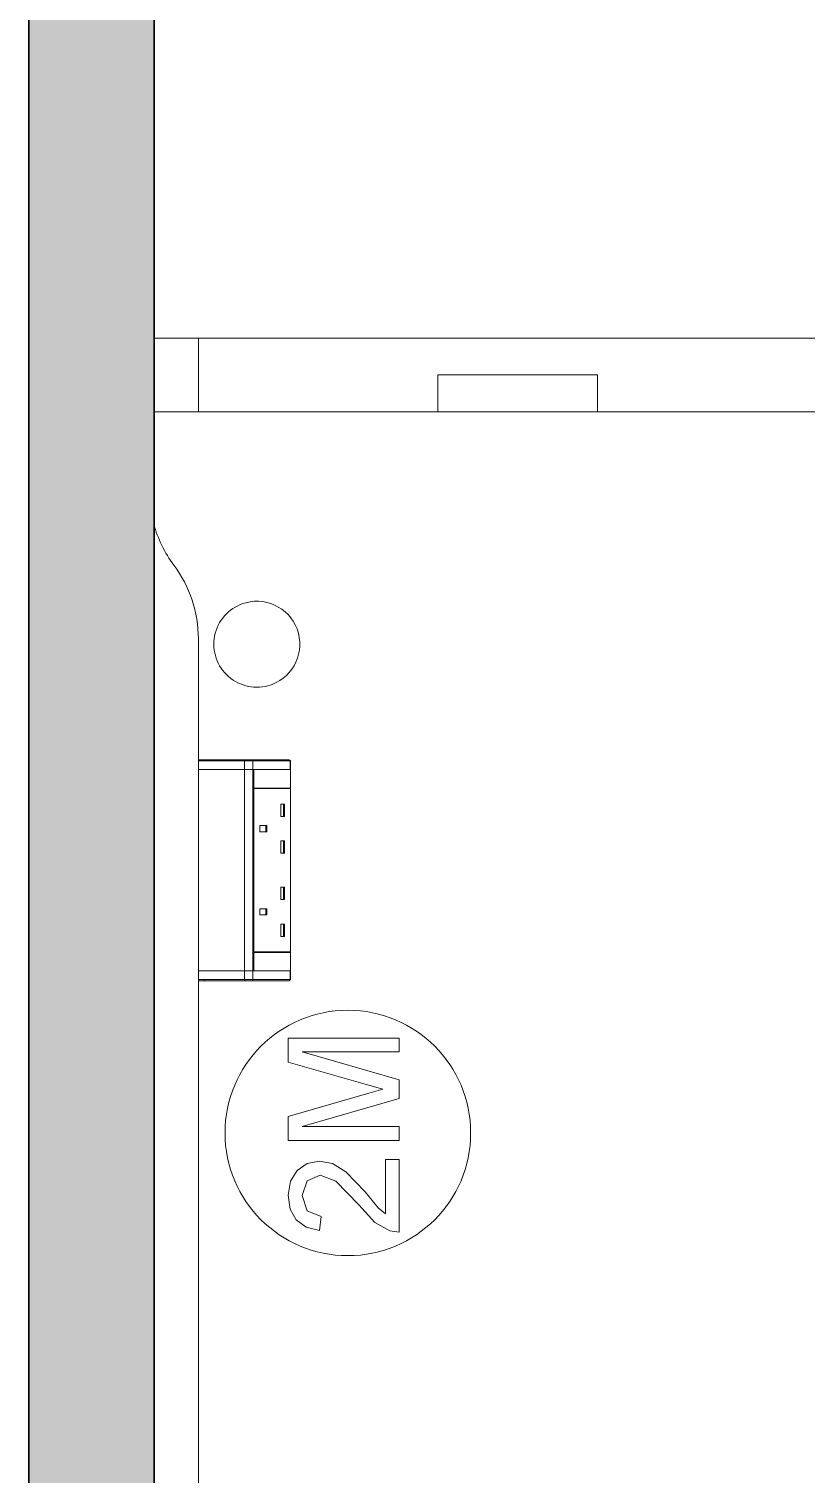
# Model space of a CAD drawing. Header units: millimetres. Extents: x 79795 to 317870, y -36033 to 97293.
# Drawn here: x 214625 to 215258, y 10074 to 11252 of the extents above; entities that cross this region are included whole.
import ezdxf

# ---------------------------------------------------------------- set-up
doc = ezdxf.new("R2010")
doc.units = ezdxf.units.MM
doc.header["$MEASUREMENT"] = 0
for name, color, linetype, lineweight in [('CSM-STL-XX-ZZ-M3-A-XXXX-00001_detached _19_04_21__rvt-1-Level 4$0$A-WALL-PATT', 7, 'CONTINUOUS', 9), ('CSM-STL-XX-ZZ-M3-A-XXXX-00001_detached _19_04_21__rvt-1-Level 4$0$I-WALL', 7, 'CONTINUOUS', 9), ('I-FURN', 8, 'CONTINUOUS', 9)]:
    doc.layers.add(name, color=color, linetype=linetype, lineweight=lineweight)

msp = doc.modelspace()

# ---------------------------------------------------------------- hatches: boundary and pattern name
at = {"layer": 'CSM-STL-XX-ZZ-M3-A-XXXX-00001_detached _19_04_21__rvt-1-Level 4$0$A-WALL-PATT'}
msp.add_hatch(color=256, dxfattribs=at).paths.add_polyline_path([(214624.8, 9369.3), (214726.8, 9369.3), (214726.8, 13505.3), (214624.8, 13505.3), (214624.8, 9698)], flags=0)

# ---------------------------------------------------------------- linework, layer by layer
at = {"layer": 'CSM-STL-XX-ZZ-M3-A-XXXX-00001_detached _19_04_21__rvt-1-Level 4$0$I-WALL', "lineweight": 30}
for p, q in [((214624.8, 13505.3), (214624.8, 9369.3)), ((214726.8, 9369.3), (214726.8, 13505.3))]:
    msp.add_line(p, q, dxfattribs=at)
at = {"layer": 'I-FURN'}
for p, q in [((214762.8, 10999.8), (214726.8, 10999.8)), ((214726.8, 10999.8), (215522.8, 10999.8)), ((215522.8, 10999.8), (214726.8, 10999.8)), ((214726.8, 10999.8), (215522.8, 10999.8)), ((215482.8, 10999.8), (214762.8, 10999.8)), ((214762.8, 10939.8), (214762.8, 10999.8)), ((214762.8, 10939.8), (214762.8, 10999.8)), ((214957.8, 10939.8), (214957.8, 10969.8)), ((214957.8, 10969.8), (215087.8, 10969.8)), ((214957.8, 10939.8), (214957.8, 10969.8)), ((215087.8, 10969.8), (214957.8, 10969.8)), ((215087.8, 10939.8), (215087.8, 10969.8)), ((215087.8, 10969.8), (215087.8, 10939.8)), ((214957.8, 10939.8), (214726.8, 10939.8)), ((214726.8, 10939.8), (214762.8, 10939.8)), ((214762.8, 10939.8), (215482.8, 10939.8)), ((215087.8, 10939.8), (214957.8, 10939.8)), ((215522.8, 10939.8), (215087.8, 10939.8)), ((214762.8, 10754.8), (214762.8, 10655.3)), ((214762.8, 10655.3), (214762.8, 10754.8)), ((214762.8, 10648.3), (214762.8, 10655.3)), ((214800.3, 10655.3), (214762.8, 10655.3)), ((214762.8, 10655.3), (214762.8, 10648.3)), ((214800.3, 10648.3), (214762.8, 10648.3)), ((214762.8, 10484.3), (214762.8, 10648.2)), ((214762.8, 10648.2), (214762.8, 10484.3)), ((214762.8, 10648.2), (214800.3, 10648.2)), ((214767.8, 10656.3), (214763.8, 10656.3)), ((214763.8, 10656.3), (214800.9, 10656.3)), ((214767.8, 10656.3), (214767.8, 10655.3)), ((214806.4, 10656.3), (214767.8, 10656.3)), ((214807.2, 10655.3), (214800.3, 10655.3)), ((214800.3, 10655.3), (214800.3, 10648.3)), ((214807.2, 10648.3), (214800.3, 10648.3)), ((214800.3, 10648.2), (214800.3, 10484.3)), ((214800.3, 10648.2), (214807.2, 10648.2)), ((214800.9, 10656.3), (214806.4, 10656.3)), ((214806.4, 10656.3), (214836.7, 10656.3)), ((214806.4, 10656.3), (214836.7, 10656.3)), ((214837.5, 10655.3), (214807.2, 10655.3)), ((214807.2, 10655.3), (214807.2, 10648.3)), ((214837.5, 10648.3), (214807.2, 10648.3)), ((214807.2, 10648.2), (214807.2, 10484.3)), ((214807.8, 10648.2), (214807.2, 10648.2)), ((214807.8, 10633.2), (214807.8, 10648.2)), ((214808, 10648.2), (214808, 10633.2)), ((214837.9, 10648.2), (214808, 10648.2)), ((214837.3, 10656), (214837.3, 10656)), ((214837.7, 10655.3), (214837.5, 10655.3)), ((214837.5, 10655.3), (214837.5, 10648.3)), ((214837.7, 10648.3), (214837.5, 10648.3)), ((214837.7, 10655.3), (214837.7, 10648.3)), ((214837.7, 10655.3), (214837.7, 10648.3)), ((214837.7, 10648.3), (214837.7, 10655.3)), ((214837.7, 10648.2), (214837.7, 10484.3)), ((214837.9, 10633.2), (214837.9, 10648.2)), ((214807.8, 10499.7), (214807.8, 10632.7)), ((214808, 10633.2), (214837.9, 10633.2)), ((214808, 10632.7), (214808, 10499.7)), ((214837.9, 10632.7), (214808, 10632.7)), ((214837.5, 10632.7), (214837.5, 10633.2)), ((214837.9, 10499.7), (214837.9, 10632.7)), ((214832.8, 10620.1), (214830, 10620.1)), ((214830, 10620.1), (214830, 10610.1)), ((214832.1, 10620.1), (214832.1, 10610.1)), ((214832.8, 10620.1), (214832.8, 10610.1)), ((214812.8, 10597.6), (214812.8, 10602.6)), ((214812.8, 10602.6), (214818.5, 10602.6)), ((214817.8, 10602.6), (214817.8, 10597.6)), ((214818.5, 10602.6), (214818.5, 10597.6)), ((214832.8, 10610.1), (214830, 10610.1)), ((214818.5, 10597.6), (214812.8, 10597.6)), ((214832.8, 10590.1), (214830, 10590.1)), ((214830, 10590.1), (214830, 10580.1)), ((214832.1, 10590.1), (214832.1, 10580.1)), ((214832.8, 10590.1), (214832.8, 10580.1)), ((214832.8, 10580.1), (214830, 10580.1)), ((214832.8, 10552.3), (214830, 10552.3)), ((214830, 10552.3), (214830, 10542.3)), ((214832.8, 10542.3), (214830, 10542.3)), ((214832.1, 10552.3), (214832.1, 10542.3)), ((214832.8, 10552.3), (214832.8, 10542.3)), ((214818.5, 10534.8), (214812.8, 10534.8)), ((214812.8, 10534.8), (214812.8, 10529.8)), ((214818.5, 10529.8), (214812.8, 10529.8)), ((214817.8, 10534.8), (214817.8, 10529.8)), ((214818.5, 10534.8), (214818.5, 10529.8)), ((214832.8, 10522.3), (214830, 10522.3)), ((214830, 10522.3), (214830, 10512.3)), ((214832.1, 10522.3), (214832.1, 10512.3)), ((214832.8, 10522.3), (214832.8, 10512.3)), ((214832.8, 10512.3), (214830, 10512.3)), ((214807.8, 10484.3), (214807.8, 10499.2)), ((214837.9, 10499.7), (214808, 10499.7)), ((214808, 10499.2), (214808, 10484.2)), ((214837.9, 10499.2), (214808, 10499.2)), ((214837.5, 10499.2), (214837.5, 10499.7)), ((214837.9, 10484.2), (214837.9, 10499.2)), ((214800.3, 10484.3), (214762.8, 10484.3)), ((214762.8, 10477.1), (214762.8, 10484.1)), ((214762.8, 10477.1), (214762.8, 10484.1)), ((214762.8, 10484.1), (214800.3, 10484.1)), ((214807.2, 10484.3), (214800.3, 10484.3)), ((214800.3, 10477.1), (214800.3, 10484.1)), ((214800.3, 10484.1), (214807.2, 10484.1)), ((214808, 10484.2), (214805.6, 10484.2)), ((214807.2, 10484.3), (214807.8, 10484.3)), ((214807.2, 10477.1), (214807.2, 10484.1)), ((214807.2, 10484.1), (214837.5, 10484.1)), ((214808, 10484.2), (214837.9, 10484.2)), ((214837.5, 10477.1), (214837.5, 10484.1)), ((214837.5, 10484.1), (214837.7, 10484.1)), ((214837.7, 10484.1), (214837.7, 10477.1)), ((214837.7, 10484.1), (214837.7, 10477.1)), ((214837.7, 10484.1), (214837.7, 10477.1)), ((214762.8, 10477.1), (214762.8, 9644.8)), ((214762.8, 9644.8), (214762.8, 10477.1)), ((214762.8, 10477.1), (214800.3, 10477.1)), ((214763.8, 10476.1), (214763.8, 10476.1)), ((214800.9, 10476.1), (214763.8, 10476.1)), ((214763.8, 10476.1), (214767.8, 10476.1)), ((214767.8, 10477.1), (214767.8, 10476.1)), ((214767.8, 10476.1), (214806.4, 10476.1)), ((214800.3, 10477.1), (214807.2, 10477.1)), ((214806.4, 10476.1), (214800.9, 10476.1)), ((214836.7, 10476.1), (214806.4, 10476.1)), ((214836.7, 10476.1), (214806.4, 10476.1)), ((214807.2, 10477.1), (214837.5, 10477.1)), ((214837.3, 10476.4), (214837.3, 10476.4)), ((214837.5, 10477.1), (214837.7, 10477.1)), ((214926.4, 10429.4), (214836, 10429.4)), ((214836, 10429.4), (214836, 10409.9)), ((214926.4, 10418.1), (214926.4, 10429.4)), ((214926.4, 10395.4), (214847.3, 10418.1)), ((214847.3, 10418.1), (214926.4, 10418.1)), ((214836, 10409.9), (214898.6, 10391.8)), ((214898.6, 10391.8), (214913, 10387.7)), ((214913, 10387.7), (214899.7, 10384)), ((214926.4, 10380.1), (214926.4, 10395.4)), ((214899.7, 10384), (214836, 10365.5)), ((214847.3, 10357.3), (214926.4, 10380.1)), ((214836, 10365.5), (214836, 10346)), ((214926.4, 10357.3), (214847.3, 10357.3)), ((214926.4, 10346), (214926.4, 10357.3)), ((214836, 10346), (214926.4, 10346)), ((214861.2, 10329.1), (214851.3, 10327.2)), ((214871.9, 10327.1), (214861.2, 10329.1)), ((214915.1, 10330.5), (214915.1, 10286.1)), ((214926.4, 10330.5), (214915.1, 10330.5)), ((214926.4, 10271.2), (214926.4, 10330.5)), ((214843.2, 10321.6), (214837.8, 10312.9)), ((214851.3, 10327.2), (214843.2, 10321.6)), ((214851.5, 10313.2), (214861.9, 10317.8)), ((214861.9, 10317.8), (214874.7, 10312.9)), ((214883, 10320.4), (214871.9, 10327.1)), ((214898.5, 10304.2), (214883, 10320.4)), ((214837.8, 10312.9), (214836, 10301.4)), ((214847.3, 10301.2), (214851.5, 10313.2)), ((214874.7, 10312.9), (214893.5, 10293.4)), ((214836, 10301.4), (214837.6, 10290)), ((214851.4, 10288.6), (214847.3, 10301.2)), ((214909.3, 10291.2), (214898.5, 10304.2)), ((214837.6, 10290), (214842.5, 10281.2)), ((214862.8, 10283.9), (214851.4, 10288.6)), ((214861.4, 10272.6), (214862.8, 10283.9)), ((214893.5, 10293.4), (214906.6, 10279.2)), ((214915.1, 10286.1), (214909.3, 10291.2)), ((214842.5, 10281.2), (214850.5, 10275.3)), ((214850.5, 10275.3), (214861.4, 10272.6)), ((214906.6, 10279.2), (214918.6, 10272.4)), ((214918.6, 10272.4), (214926.4, 10271.2))]:
    msp.add_line(p, q, dxfattribs=at)
at = {"layer": 'I-FURN', "flags": 128}
for points in [[(214763.8, 10656.3), (214763.8, 10656.3), (214763.7, 10656.3), (214763.7, 10656.2), (214763.7, 10656.2), (214763.6, 10656.2), (214763.6, 10656.2), (214763.5, 10656.2), (214763.5, 10656.2), (214763.5, 10656.2), (214763.4, 10656.2), (214763.4, 10656.2), (214763.4, 10656.1), (214763.3, 10656.1), (214763.3, 10656.1), (214763.3, 10656.1), (214763.2, 10656.1), (214763.2, 10656), (214763.2, 10656), (214763.1, 10656), (214763.1, 10656), (214763.1, 10655.9), (214763.1, 10655.9), (214763, 10655.9), (214763, 10655.8), (214763, 10655.8), (214763, 10655.8), (214762.9, 10655.7), (214762.9, 10655.7), (214762.9, 10655.7), (214762.9, 10655.6), (214762.9, 10655.6), (214762.9, 10655.5), (214762.9, 10655.5), (214762.8, 10655.5), (214762.8, 10655.4), (214762.8, 10655.4), (214762.8, 10655.3), (214762.8, 10655.3), (214762.8, 10655.3), (214762.8, 10655.3)], [(214767.8, 10656.3), (214767.7, 10656.3), (214767.5, 10656.3), (214767.3, 10656.3), (214767.2, 10656.3), (214767, 10656.3), (214766.9, 10656.3), (214766.7, 10656.3), (214766.6, 10656.3), (214766.4, 10656.3), (214766.3, 10656.3), (214766.1, 10656.3), (214766, 10656.3), (214765.8, 10656.3), (214765.7, 10656.3), (214765.6, 10656.3), (214765.4, 10656.3), (214765.3, 10656.3), (214765.2, 10656.3), (214765.1, 10656.3), (214765, 10656.3), (214764.8, 10656.3), (214764.7, 10656.3), (214764.6, 10656.3), (214764.5, 10656.3), (214764.5, 10656.3), (214764.4, 10656.3), (214764.3, 10656.3), (214764.2, 10656.3), (214764.2, 10656.3), (214764.1, 10656.3), (214764, 10656.3), (214764, 10656.3), (214763.9, 10656.3), (214763.9, 10656.3), (214763.9, 10656.3), (214763.9, 10656.3), (214763.8, 10656.3), (214763.8, 10656.3), (214763.8, 10656.3)], [(214763.8, 10656.3), (214763.8, 10656.3), (214763.8, 10656.3)], [(214763.8, 10656.3), (214764.1, 10656.3), (214764.5, 10656.3), (214765.1, 10656.3), (214765.8, 10656.3), (214766.6, 10656.3), (214767.5, 10656.3), (214768.6, 10656.3), (214769.8, 10656.3), (214771.1, 10656.3), (214772.6, 10656.3), (214774.2, 10656.3), (214775.9, 10656.3), (214777.7, 10656.3), (214779.6, 10656.3), (214781.7, 10656.3), (214783.8, 10656.3), (214786.1, 10656.3), (214788.4, 10656.3), (214790.9, 10656.3), (214793.5, 10656.3), (214796.1, 10656.3), (214798.8, 10656.3), (214800.9, 10656.3)], [(214800.9, 10656.3), (214801, 10656.3), (214801.1, 10656.3), (214801.3, 10656.3), (214801.4, 10656.3), (214801.6, 10656.3), (214801.7, 10656.3), (214801.9, 10656.3), (214802, 10656.3), (214802.2, 10656.3), (214802.3, 10656.3), (214802.5, 10656.3), (214802.6, 10656.3), (214802.8, 10656.3), (214803, 10656.3), (214803.1, 10656.3), (214803.3, 10656.3), (214803.4, 10656.3), (214803.6, 10656.3), (214803.7, 10656.3), (214803.9, 10656.3), (214804.1, 10656.3), (214804.2, 10656.3), (214804.4, 10656.3), (214804.5, 10656.3), (214804.7, 10656.3), (214804.8, 10656.3), (214805, 10656.3), (214805.1, 10656.3), (214805.2, 10656.3), (214805.4, 10656.3), (214805.5, 10656.3), (214805.6, 10656.3), (214805.8, 10656.3), (214805.9, 10656.3), (214806, 10656.3), (214806.1, 10656.3), (214806.2, 10656.3), (214806.3, 10656.3), (214806.4, 10656.3)], [(214837.7, 10655.3), (214837.7, 10655.3), (214837.7, 10655.3), (214837.7, 10655.4), (214837.7, 10655.4), (214837.6, 10655.5), (214837.6, 10655.5), (214837.6, 10655.5), (214837.6, 10655.6), (214837.6, 10655.6), (214837.6, 10655.6), (214837.6, 10655.7), (214837.6, 10655.7), (214837.5, 10655.8)], [(214762.8, 10477.1), (214762.8, 10477.1), (214762.8, 10477.1), (214762.8, 10477), (214762.8, 10477), (214762.8, 10476.9), (214762.9, 10476.9), (214762.9, 10476.9), (214762.9, 10476.8), (214762.9, 10476.8), (214762.9, 10476.7), (214762.9, 10476.7), (214762.9, 10476.7), (214763, 10476.6), (214763, 10476.6), (214763, 10476.6), (214763, 10476.5), (214763, 10476.5), (214763.1, 10476.5), (214763.1, 10476.4), (214763.1, 10476.4), (214763.2, 10476.4), (214763.2, 10476.4), (214763.2, 10476.3), (214763.2, 10476.3), (214763.3, 10476.3), (214763.3, 10476.3), (214763.4, 10476.2), (214763.4, 10476.2), (214763.4, 10476.2), (214763.5, 10476.2), (214763.5, 10476.2), (214763.5, 10476.2), (214763.6, 10476.2), (214763.6, 10476.2), (214763.7, 10476.1), (214763.7, 10476.1), (214763.7, 10476.1), (214763.8, 10476.1), (214763.8, 10476.1), (214763.8, 10476.1)], [(214800.9, 10476.1), (214798.1, 10476.1), (214795.4, 10476.1), (214792.8, 10476.1), (214790.2, 10476.1), (214787.8, 10476.1), (214785.5, 10476.1), (214783.3, 10476.1), (214781.1, 10476.1), (214779.1, 10476.1), (214777.2, 10476.1), (214775.4, 10476.1), (214773.8, 10476.1), (214772.2, 10476.1), (214770.8, 10476.1), (214769.5, 10476.1), (214768.3, 10476.1), (214767.3, 10476.1), (214766.3, 10476.1), (214765.6, 10476.1), (214764.9, 10476.1), (214764.4, 10476.1), (214764, 10476.1), (214763.8, 10476.1)], [(214763.8, 10476.1), (214763.8, 10476.1), (214763.8, 10476.1), (214763.9, 10476.1), (214763.9, 10476.1), (214763.9, 10476.1), (214763.9, 10476.1), (214764, 10476.1), (214764, 10476.1), (214764.1, 10476.1), (214764.1, 10476.1), (214764.2, 10476.1), (214764.3, 10476.1), (214764.4, 10476.1), (214764.4, 10476.1), (214764.5, 10476.1), (214764.6, 10476.1), (214764.7, 10476.1), (214764.8, 10476.1), (214764.9, 10476.1), (214765, 10476.1), (214765.2, 10476.1), (214765.3, 10476.1), (214765.4, 10476.1), (214765.5, 10476.1), (214765.7, 10476.1), (214765.8, 10476.1), (214765.9, 10476.1), (214766.1, 10476.1), (214766.2, 10476.1), (214766.4, 10476.1), (214766.5, 10476.1), (214766.7, 10476.1), (214766.8, 10476.1), (214767, 10476.1), (214767.1, 10476.1), (214767.3, 10476.1), (214767.5, 10476.1), (214767.6, 10476.1), (214767.8, 10476.1), (214767.8, 10476.1)], [(214806.4, 10476.1), (214806.3, 10476.1), (214806.2, 10476.1), (214806.1, 10476.1), (214806, 10476.1), (214805.9, 10476.1), (214805.8, 10476.1), (214805.6, 10476.1), (214805.5, 10476.1), (214805.4, 10476.1), (214805.2, 10476.1), (214805.1, 10476.1), (214805, 10476.1), (214804.8, 10476.1), (214804.7, 10476.1), (214804.5, 10476.1), (214804.4, 10476.1), (214804.2, 10476.1), (214804.1, 10476.1), (214803.9, 10476.1), (214803.7, 10476.1), (214803.6, 10476.1), (214803.4, 10476.1), (214803.3, 10476.1), (214803.1, 10476.1), (214803, 10476.1), (214802.8, 10476.1), (214802.6, 10476.1), (214802.5, 10476.1), (214802.3, 10476.1), (214802.2, 10476.1), (214802, 10476.1), (214801.9, 10476.1), (214801.7, 10476.1), (214801.6, 10476.1), (214801.4, 10476.1), (214801.3, 10476.1), (214801.1, 10476.1), (214801, 10476.1), (214800.9, 10476.1)], [(214837.5, 10476.6), (214837.6, 10476.7), (214837.6, 10476.7), (214837.6, 10476.7), (214837.6, 10476.8), (214837.6, 10476.8), (214837.6, 10476.8), (214837.6, 10476.9), (214837.6, 10476.9), (214837.7, 10477), (214837.7, 10477), (214837.7, 10477), (214837.7, 10477.1), (214837.7, 10477.1), (214837.7, 10477.1)]]:
    msp.add_lwpolyline(points, dxfattribs=at)
at = {"layer": 'I-FURN'}
for centre, radius, start, end in [((214822.9, 10874.8), 100, 195.3159, 216.8699), ((214822.9, 10874.8), 100, 195.3159, 216.8699), ((214662.8, 10754.8), 100, 0, 36.8699), ((214662.8, 10754.8), 100, 0, 36.8699), ((214810.4, 10750.4), 35, 105, 165), ((214810.4, 10750.4), 35, 285, 105), ((214810.4, 10750.4), 35, 165.2996, 285), ((214884.5, 10352.1), 100, 90, 270), ((214884.5, 10352.1), 100, 270, 90)]:
    msp.add_arc(centre, radius, start, end, dxfattribs=at)
at = {"layer": 'I-FURN', "extrusion": (0, 0, -1)}
for centre, major_axis, ratio, start_param, end_param in [((214763.8, 10655.3), (0, -1), 0.998113, 1.570796, 3.141593), ((214800.9, 10655.3), (0, -1), 0.56467, 1.570796, 3.141593), ((214806.4, 10655.3), (0, -1), 0.819152, 3.141593, 4.712389), ((214836.7, 10655.3), (0, 1), 0.819152, 0, 1.570796), ((214763.8, 10477.1), (0, -1), 0.998113, 0, 1.570796), ((214800.9, 10477.1), (0, -1), 0.56467, 0, 1.570796), ((214806.4, 10477.1), (0, -1), 0.819152, 4.712389, 6.283185), ((214836.7, 10477.1), (0, -1), 0.819152, 4.712389, 6.283185)]:
    msp.add_ellipse(centre, major_axis=major_axis, ratio=ratio, start_param=start_param, end_param=end_param, dxfattribs=at)

doc.saveas('drawing.dxf')
